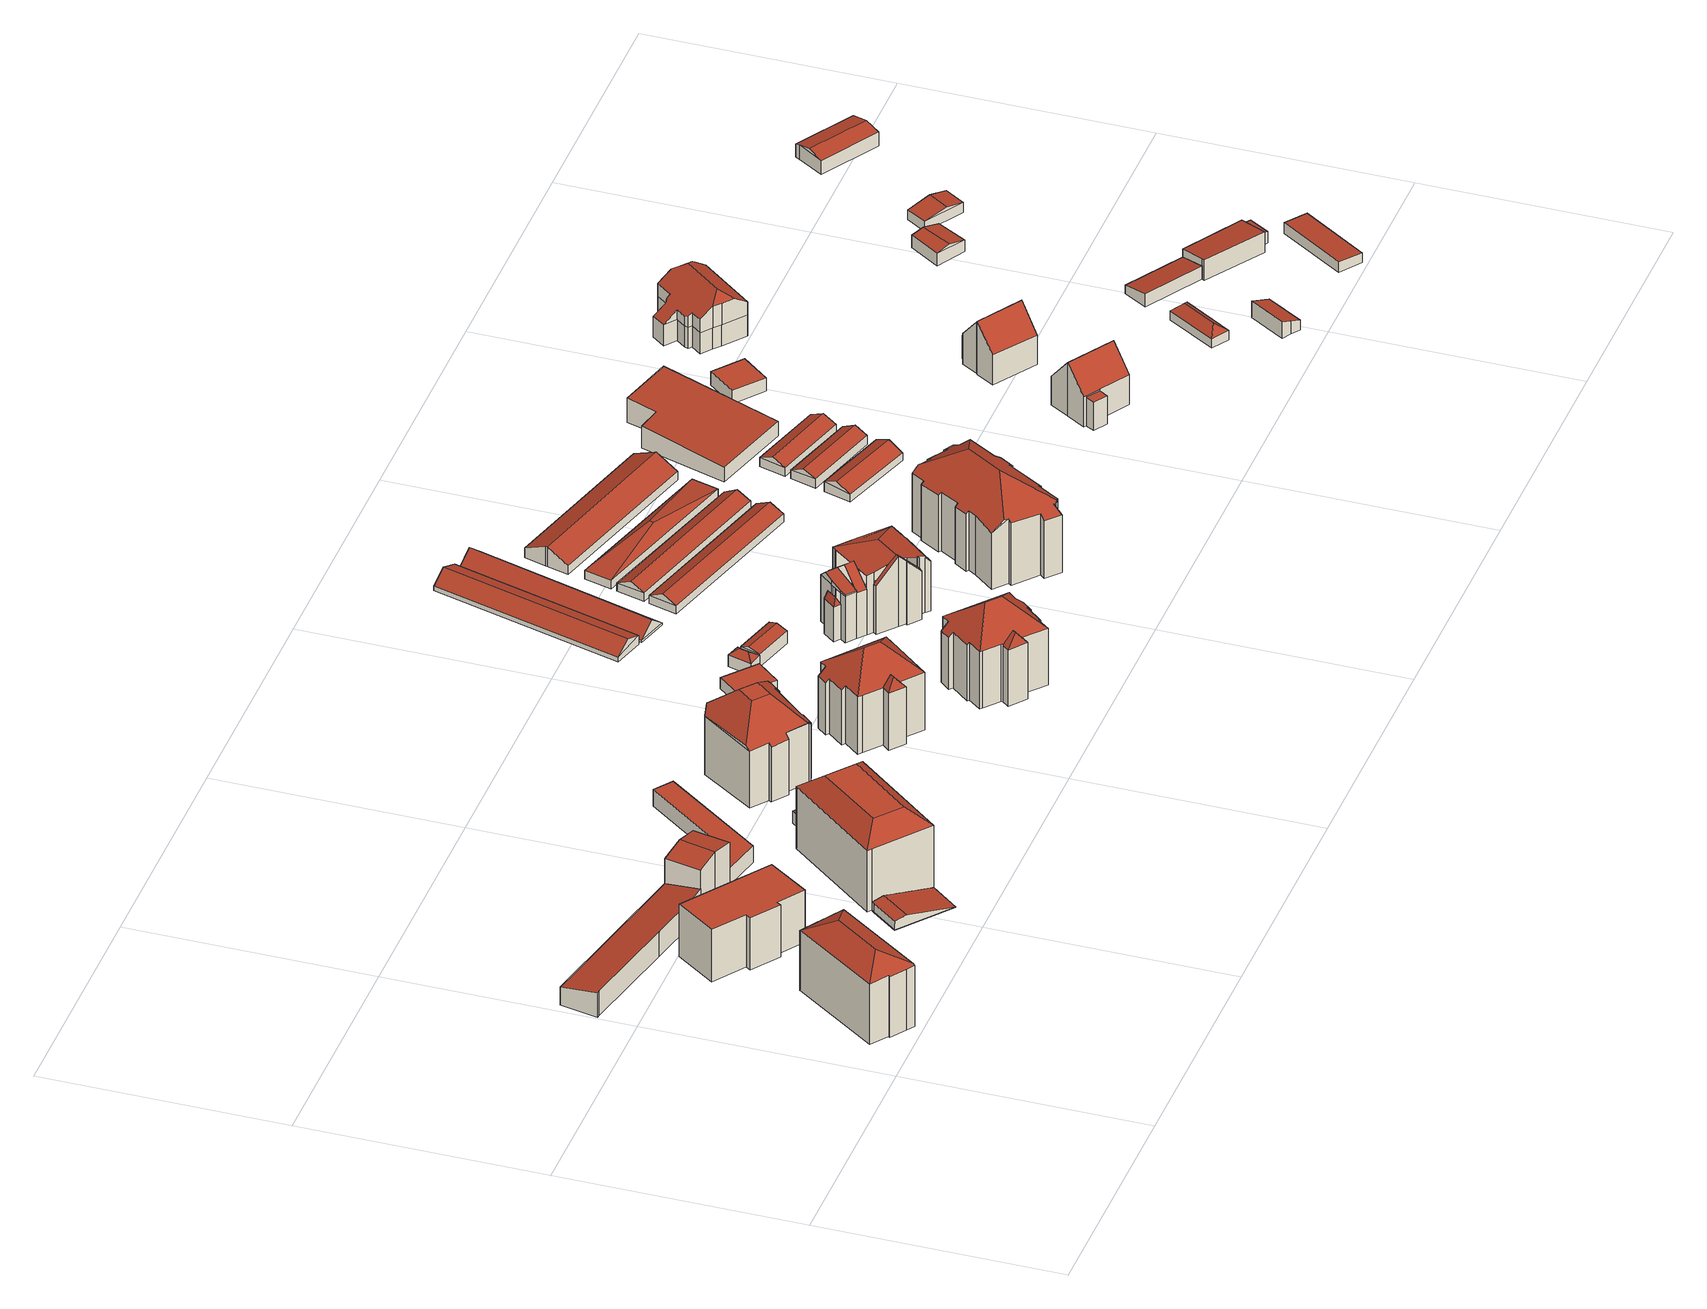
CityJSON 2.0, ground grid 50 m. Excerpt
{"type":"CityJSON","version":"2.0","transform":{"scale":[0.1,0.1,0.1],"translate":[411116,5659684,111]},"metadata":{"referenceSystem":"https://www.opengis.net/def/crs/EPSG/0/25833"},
"CityObjects":{
"building1":{"type":"Building","attributes":{"Dachtyp_tdc":"tdcHipRoof","Gemeindeschluessel":14612000,"Dachneigung":27.82,"QualitaetDacherkennung":46,"Geometrietyp2DReferenz":"3000","measuredHeight":16.56,"function":"31001_9998","roofType":"3200"},"geometry":[{"type":"Solid","lod":"2","boundaries":[[[[0,1,2,3]],[[1,4,5,2]],[[4,6,7,5]],[[6,8,9,7]],[[8,10,11,9]],[[10,12,13,11]],[[12,14,15,13]],[[14,16,17,15]],[[16,18,19,17]],[[18,20,21,19]],[[20,0,3,21]],[[6,4,1,0,20,22]],[[18,16,14,12,10,8,23]],[[20,18,23,22]],[[8,6,22,23]],[[3,2,5,7,9,11,13,15,17,19,21]]]],"semantics":{"surfaces":[{"type":"WallSurface"},{"type":"RoofSurface"},{"type":"GroundSurface"}],"values":[[0,0,0,0,0,0,0,0,0,0,0,1,1,1,1,2]]}}]},
"building2":{"type":"Building","attributes":{"Dachtyp_tdc":"tdcPolyFlatRoof","Gemeindeschluessel":14612000,"Dachneigung":10.56,"QualitaetDacherkennung":81,"Geometrietyp2DReferenz":"3000","measuredHeight":5.44,"function":"31001_9998","roofType":"2100"},"geometry":[{"type":"Solid","lod":"2","boundaries":[[[[24,25,26,27]],[[25,28,29,26]],[[28,30,31,29]],[[30,32,33,31]],[[32,34,35,33]],[[34,36,37,35]],[[36,24,27,37]],[[36,34,32,30,28,25,24]],[[27,26,29,31,33,35,37]]]],"semantics":{"surfaces":[{"type":"WallSurface"},{"type":"RoofSurface"},{"type":"GroundSurface"}],"values":[[0,0,0,0,0,0,0,1,2]]}}]},
"building3":{"type":"Building","attributes":{"Dachtyp_tdc":"tdcPolyFlatRoof","Gemeindeschluessel":14612000,"Dachneigung":0,"QualitaetDacherkennung":42,"Geometrietyp2DReferenz":"3000","measuredHeight":11.67,"function":"31001_9998","roofType":"1000"},"geometry":[{"type":"Solid","lod":"2","boundaries":[[[[38,39,40,41]],[[39,42,43,40]],[[42,44,45,43]],[[44,46,47,45]],[[46,48,49,47]],[[48,50,51,49]],[[50,52,53,51]],[[52,38,41,53]],[[52,50,48,46,44,42,39,38]],[[41,40,43,45,47,49,51,53]]]],"semantics":{"surfaces":[{"type":"WallSurface"},{"type":"RoofSurface"},{"type":"GroundSurface"}],"values":[[0,0,0,0,0,0,0,0,1,2]]}}]},
"building4":{"type":"Building","attributes":{"Dachtyp_tdc":"tdcGableRoof","Gemeindeschluessel":14612000,"Dachneigung":12.74,"QualitaetDacherkennung":42,"Geometrietyp2DReferenz":"3000","measuredHeight":2.46,"function":"31001_9998","roofType":"3100"},"geometry":[{"type":"Solid","lod":"2","boundaries":[[[[54,55,56,57]],[[55,58,59,56]],[[58,60,61,59]],[[60,62,63,61]],[[62,54,57,63]],[[64,65,66,67,68]],[[54,64,68,55]],[[58,67,66,60]],[[55,68,67,58]],[[60,66,65,62]],[[62,65,64,54]],[[57,56,59,61,63]]]],"semantics":{"surfaces":[{"type":"WallSurface"},{"type":"RoofSurface"},{"type":"GroundSurface"}],"values":[[0,0,0,0,0,1,1,0,0,0,0,2]]}}]},
"building5":{"type":"Building","attributes":{"Dachtyp_tdc":"tdcFreeFormRoof","Gemeindeschluessel":14612000,"Dachneigung":10.02,"QualitaetDacherkennung":74,"Geometrietyp2DReferenz":"3000","measuredHeight":10.49,"function":"31001_9998","roofType":"5000"},"geometry":[{"type":"Solid","lod":"2","boundaries":[[[[69,70,35,37]],[[70,71,72,35]],[[71,73,74,72]],[[73,75,76,74]],[[75,77,78,76]],[[77,79,80,78]],[[79,69,37,80]],[[73,71,81,82,77,75]],[[79,82,81,70,69]],[[79,77,82]],[[71,70,81]],[[37,35,72,74,76,78,80]]]],"semantics":{"surfaces":[{"type":"WallSurface"},{"type":"RoofSurface"},{"type":"GroundSurface"}],"values":[[0,0,0,0,0,0,0,1,1,0,0,2]]}}]},
"building6":{"type":"Building","attributes":{"Dachtyp_tdc":"tdcCutTentRoof","Gemeindeschluessel":14612000,"Dachneigung":0.028,"QualitaetDacherkennung":62,"Geometrietyp2DReferenz":"3000","measuredHeight":17.15,"function":"31001_9998","roofType":"9999"},"geometry":[{"type":"Solid","lod":"2","boundaries":[[[[83,84,85,86]],[[84,87,88,85]],[[87,89,90,88]],[[89,91,92,90]],[[91,83,86,92]],[[91,89,87,93,94]],[[83,91,94,95]],[[84,83,95,96]],[[87,84,96,93]],[[96,95,94,93]],[[86,85,88,90,92]]]],"semantics":{"surfaces":[{"type":"WallSurface"},{"type":"RoofSurface"},{"type":"GroundSurface"}],"values":[[0,0,0,0,0,1,1,1,1,1,2]]}}]},
"building7":{"type":"Building","attributes":{"Dachtyp_tdc":"tdcPolyFlatRoof","Gemeindeschluessel":14612000,"Dachneigung":0,"QualitaetDacherkennung":75,"Geometrietyp2DReferenz":"3000","measuredHeight":3.73,"function":"31001_9998","roofType":"1000"},"geometry":[{"type":"Solid","lod":"2","boundaries":[[[[97,98,99,100]],[[98,101,102,99]],[[101,103,104,102]],[[103,105,106,104]],[[105,107,108,106]],[[107,109,110,108]],[[109,111,112,110]],[[111,113,114,112]],[[113,97,100,114]],[[113,111,109,107,105,103,101,98,97]],[[100,99,102,104,106,108,110,112,114]]]],"semantics":{"surfaces":[{"type":"WallSurface"},{"type":"RoofSurface"},{"type":"GroundSurface"}],"values":[[0,0,0,0,0,0,0,0,0,1,2]]}}]},
"building8":{"type":"Building","attributes":{"Dachtyp_tdc":"tdcFreeFormRoof","Gemeindeschluessel":14612000,"Dachneigung":28.77,"QualitaetDacherkennung":17,"Geometrietyp2DReferenz":"3000","measuredHeight":3.51,"function":"31001_9998","roofType":"5000"},"geometry":[{"type":"Solid","lod":"2","boundaries":[[[[115,116,117,118]],[[116,119,120,117]],[[119,121,122,120]],[[121,115,118,122]],[[123,124,121,119]],[[123,119,116]],[[124,123,116,115]],[[124,115,121]],[[118,117,120,122]]]],"semantics":{"surfaces":[{"type":"WallSurface"},{"type":"RoofSurface"},{"type":"GroundSurface"}],"values":[[0,0,0,0,1,1,1,1,2]]}}]},
"building9":{"type":"Building","attributes":{"Dachtyp_tdc":"tdcFreeFormRoof","Gemeindeschluessel":14612000,"Dachneigung":42.19,"QualitaetDacherkennung":31,"Geometrietyp2DReferenz":"3000","measuredHeight":18.65,"function":"31001_9998","roofType":"5000"},"geometry":[{"type":"Solid","lod":"2","boundaries":[[[[125,126,127,128]],[[126,129,130,127]],[[131,132,133,134,135,136]],[[137,138,139,140,141,142,143,132,131,144,145,146,147,148]],[[149,150,145,144,151,152,129,126,125]],[[151,136,135,153,152]],[[144,131,136,151]],[[134,153,135]],[[150,146,145]],[[143,133,132]],[[153,129,152]],[[130,154,155,156,157,158,159,160,161,162,163,164,165,166,167,168,128,127]],[[129,153,154,130]],[[153,134,155,154]],[[134,133,156,155]],[[142,141,159,158]],[[133,143,157,156]],[[143,142,158,157]],[[141,140,160,159]],[[140,139,161,160]],[[139,138,162,161]],[[138,137,163,162]],[[137,148,164,163]],[[148,147,165,164]],[[147,146,166,165]],[[146,150,167,166]],[[150,149,168,167]],[[149,125,128,168]]]],"semantics":{"surfaces":[{"type":"WallSurface"},{"type":"RoofSurface"},{"type":"GroundSurface"}],"values":[[0,0,1,1,1,1,1,0,0,0,0,2,0,0,0,0,0,0,0,0,0,0,0,0,0,0,0,0]]}}]},
"building10":{"type":"Building","attributes":{"Gemeindeschluessel":14612000,"Geometrietyp2DReferenz":"3000","function":"31001_9998","roofType":"9999"},"children":["building10-1","building10-2","building10-3"]},
"building10-1":{"type":"BuildingPart","attributes":{"Dachtyp_tdc":"tdcHipAndGableRoof","Dachneigung":64.64,"QualitaetDacherkennung":41,"Geometrietyp2DReferenz":"3000","measuredHeight":15.13,"roofType":"5000"},"parents":["building10"],"geometry":[{"type":"MultiSurface","lod":"2","boundaries":[[[169,170,171,172]],[[170,173,174,171]],[[173,175,176,174]],[[177,170,178]],[[169,179,178,170]],[[177,178,179,180]],[[173,177,180,175]],[[175,180,179,169]],[[170,177,173]],[[171,174,176,172]]],"semantics":{"surfaces":[{"type":"WallSurface"},{"type":"RoofSurface"},{"type":"GroundSurface"}],"values":[0,0,0,1,1,1,0,0,0,2]}}]},
"building10-2":{"type":"BuildingPart","attributes":{"Dachtyp_tdc":"tdcHipRoof","Dachneigung":38.13,"QualitaetDacherkennung":52,"Geometrietyp2DReferenz":"3000","measuredHeight":17.85,"roofType":"3200"},"parents":["building10"],"geometry":[{"type":"MultiSurface","lod":"2","boundaries":[[[175,181,182,176]],[[181,183,184,182]],[[183,185,186,184]],[[185,187,188,186]],[[187,189,190,188]],[[189,191,192,190]],[[191,193,194,192]],[[193,195,196,194]],[[195,197,198,196]],[[197,199,200,198]],[[201,202,203]],[[204,205,206]],[[204,207,208,205]],[[207,169,172,208]],[[207,204,201,199,209]],[[197,195,193,191,189,187,185,183,210]],[[199,197,210,209]],[[183,181,175,169,207,209,210]],[[176,182,184,186,188,190,192,194,196,198,200,203,205,208,172]],[[199,201,203,200]]],"semantics":{"surfaces":[{"type":"WallSurface"},{"type":"RoofSurface"},{"type":"GroundSurface"}],"values":[0,0,0,0,0,0,0,0,0,0,0,0,0,0,1,1,1,1,2,0]}}]},
"building10-3":{"type":"BuildingPart","attributes":{"Dachtyp_tdc":"tdcPolyFlatRoof","Dachneigung":3.44,"QualitaetDacherkennung":10,"Geometrietyp2DReferenz":"3000","measuredHeight":8.28,"roofType":"2100"},"parents":["building10"],"geometry":[{"type":"MultiSurface","lod":"2","boundaries":[[[202,211,212,203]],[[211,213,214,212]],[[213,215,216,214]],[[215,217,218,216]],[[217,206,205,218]],[[217,215,213,211,202,206]],[[203,212,214,216,218,205]]],"semantics":{"surfaces":[{"type":"WallSurface"},{"type":"RoofSurface"},{"type":"GroundSurface"}],"values":[0,0,0,0,0,1,2]}}]},
"building11":{"type":"Building","attributes":{"Dachtyp_tdc":"tdcPolyFlatRoof","Gemeindeschluessel":14612000,"Dachneigung":0,"QualitaetDacherkennung":75,"Geometrietyp2DReferenz":"3000","measuredHeight":2.41,"function":"31001_9998","roofType":"1000"},"geometry":[{"type":"Solid","lod":"2","boundaries":[[[[219,220,221,222]],[[220,223,224,221]],[[223,225,226,224]],[[225,219,222,226]],[[225,223,220,219]],[[222,221,224,226]]]],"semantics":{"surfaces":[{"type":"WallSurface"},{"type":"RoofSurface"},{"type":"GroundSurface"}],"values":[[0,0,0,0,1,2]]}}]},
"building12":{"type":"Building","attributes":{"Gemeindeschluessel":14612000,"Geometrietyp2DReferenz":"3000","function":"31001_9998","roofType":"9999"},"children":["building12-1","building12-2"]},
"building12-1":{"type":"BuildingPart","attributes":{"Dachtyp_tdc":"tdcHipRoof","Dachneigung":37.39,"QualitaetDacherkennung":54,"Geometrietyp2DReferenz":"3000","measuredHeight":17.89,"roofType":"3200"},"parents":["building12"],"geometry":[{"type":"MultiSurface","lod":"2","boundaries":[[[227,228,229,230,231]],[[228,232,233,229]],[[232,234,235,233]],[[234,236,237,235]],[[236,238,239,237]],[[238,240,241,239]],[[240,242,243,241]],[[242,244,245,243]],[[244,246,247,245]],[[246,248,249,247]],[[248,250,251,249]],[[250,252,253,251]],[[252,254,255,253]],[[254,256,257,255]],[[256,258,259,257]],[[258,260,261,259]],[[260,262,263,261]],[[262,264,265,263]],[[264,266,267,265]],[[264,262,260,258,256,254,252,250,268]],[[248,246,244,242,240,238,236,234,269]],[[250,248,269,268]],[[234,232,228,227,270,271,266,264,268,269]],[[230,229,233,235,237,239,241,243,245,247,249,251,253,255,257,259,261,263,265,267]]],"semantics":{"surfaces":[{"type":"WallSurface"},{"type":"RoofSurface"},{"type":"GroundSurface"}],"values":[0,0,0,0,0,0,0,0,0,0,0,0,0,0,0,0,0,0,0,1,1,1,1,2]}}]},
"building12-2":{"type":"BuildingPart","attributes":{"Dachtyp_tdc":"tdcHipAndGableRoof","Dachneigung":62.94,"QualitaetDacherkennung":40,"Geometrietyp2DReferenz":"3000","measuredHeight":14.96,"roofType":"5000"},"parents":["building12"],"geometry":[{"type":"MultiSurface","lod":"2","boundaries":[[[272,273,267,266]],[[272,274,275,273]],[[274,231,230,275]],[[274,272,276]],[[272,266,277,276]],[[231,274,276,277,270]],[[267,273,275,230]]],"semantics":{"surfaces":[{"type":"WallSurface"},{"type":"RoofSurface"},{"type":"GroundSurface"}],"values":[0,0,0,1,1,1,2]}}]},
"building13":{"type":"Building","attributes":{"Dachtyp_tdc":"tdcFreeFormRoof","Gemeindeschluessel":14612000,"Dachneigung":36.49,"QualitaetDacherkennung":39,"Geometrietyp2DReferenz":"3000","measuredHeight":3.77,"function":"31001_9998","roofType":"5000"},"geometry":[{"type":"Solid","lod":"2","boundaries":[[[[278,279,280,281]],[[279,282,283,280]],[[282,284,285,283]],[[284,286,287,285]],[[286,278,281,287]],[[288,286,284,282]],[[286,288,289]],[[288,282,279]],[[289,288,279,278]],[[289,278,286]],[[281,280,283,285,287]]]],"semantics":{"surfaces":[{"type":"WallSurface"},{"type":"RoofSurface"},{"type":"GroundSurface"}],"values":[[0,0,0,0,0,1,1,1,1,1,2]]}}]},
"building14":{"type":"Building","attributes":{"Dachtyp_tdc":"tdcGableRoof","Gemeindeschluessel":14612000,"Dachneigung":18.29,"QualitaetDacherkennung":63,"Geometrietyp2DReferenz":"3000","measuredHeight":3.59,"function":"31001_9998","roofType":"3100"},"geometry":[{"type":"Solid","lod":"2","boundaries":[[[[290,291,292,285]],[[291,293,294,292]],[[293,295,287,294]],[[295,290,285,287]],[[293,291,296]],[[290,295,297]],[[291,290,297,296]],[[295,293,296,297]],[[285,292,294,287]]]],"semantics":{"surfaces":[{"type":"WallSurface"},{"type":"RoofSurface"},{"type":"GroundSurface"}],"values":[[0,0,0,0,0,0,1,1,2]]}}]},
"building15":{"type":"Building","attributes":{"Dachtyp_tdc":"tdcGableRoof","Gemeindeschluessel":14612000,"Dachneigung":37.27,"QualitaetDacherkennung":67,"Geometrietyp2DReferenz":"3000","measuredHeight":3.42,"function":"31001_2740","roofType":"3100"},"geometry":[{"type":"Solid","lod":"2","boundaries":[[[[298,299,300,301]],[[299,302,303,300]],[[302,304,305,303]],[[304,298,301,305]],[[302,299,306]],[[298,304,307]],[[299,298,307,306]],[[304,302,306,307]],[[301,300,303,305]]]],"semantics":{"surfaces":[{"type":"WallSurface"},{"type":"RoofSurface"},{"type":"GroundSurface"}],"values":[[0,0,0,0,0,0,1,1,2]]}}]},
"building16":{"type":"Building","attributes":{"Gemeindeschluessel":14612000,"Geometrietyp2DReferenz":"3000","function":"31001_9998","roofType":"9999"},"children":["building16-1","building16-2","building16-3","building16-4","building16-5","building16-6","building16-7"]},
"building16-1":{"type":"BuildingPart","attributes":{"Dachtyp_tdc":"tdcPolyFlatRoof","Dachneigung":44.1,"QualitaetDacherkennung":36,"Geometrietyp2DReferenz":"3000","measuredHeight":12.37,"roofType":"2100"},"parents":["building16"],"geometry":[{"type":"MultiSurface","lod":"2","boundaries":[[[308,309,310,311]],[[309,312,313,310]],[[312,314,315,313]],[[314,312,309,308]],[[311,310,313,315]]],"semantics":{"surfaces":[{"type":"WallSurface"},{"type":"RoofSurface"},{"type":"GroundSurface"}],"values":[0,0,0,1,2]}}]},
"building16-2":{"type":"BuildingPart","attributes":{"Dachtyp_tdc":"tdcFreeFormRoof","Dachneigung":39.93,"QualitaetDacherkennung":42,"Geometrietyp2DReferenz":"3000","measuredHeight":14.09,"roofType":"5000"},"parents":["building16"],"geometry":[{"type":"MultiSurface","lod":"2","boundaries":[[[316,317,318,319]],[[317,320,321,318]],[[322,323,324,325]],[[322,326,327,328,329,330,323]],[[320,317,316,328,327,331]],[[324,332,319,318,321,325]]],"semantics":{"surfaces":[{"type":"WallSurface"},{"type":"RoofSurface"},{"type":"GroundSurface"}],"values":[0,0,0,1,1,2]}}]},
"building16-3":{"type":"BuildingPart","attributes":{"Dachtyp_tdc":"tdcPolyFlatRoof","Dachneigung":42.35,"QualitaetDacherkennung":37,"Geometrietyp2DReferenz":"3000","measuredHeight":12.37,"roofType":"2100"},"parents":["building16"],"geometry":[{"type":"MultiSurface","lod":"2","boundaries":[[[333,334,335,336]],[[334,337,338,335]],[[337,339,340,338]],[[339,341,342,340]],[[341,343,344,342]],[[343,341,339,337,334,333]],[[336,335,338,340,342,344]]],"semantics":{"surfaces":[{"type":"WallSurface"},{"type":"RoofSurface"},{"type":"GroundSurface"}],"values":[0,0,0,0,0,1,2]}}]},
"building16-4":{"type":"BuildingPart","attributes":{"Dachtyp_tdc":"tdcGableRoof","Dachneigung":44.86,"QualitaetDacherkennung":31,"Geometrietyp2DReferenz":"3000","measuredHeight":15.68,"roofType":"3100"},"parents":["building16"],"geometry":[{"type":"MultiSurface","lod":"2","boundaries":[[[345,346,347,348]],[[346,349,350,347]],[[349,351,352,350]],[[351,353,354,352]],[[355,356,357,358]],[[356,345,348,357]],[[359,360,353,351,349]],[[349,346,345,356,355,361,359]],[[348,347,350,352,354,362,363,358,357]]],"semantics":{"surfaces":[{"type":"WallSurface"},{"type":"RoofSurface"},{"type":"GroundSurface"}],"values":[0,0,0,0,0,0,1,1,2]}}]},
"building16-5":{"type":"BuildingPart","attributes":{"Dachtyp_tdc":"tdcHipAndGableRoof","Dachneigung":10.96,"QualitaetDacherkennung":20,"Geometrietyp2DReferenz":"3000","measuredHeight":14.6,"roofType":"5000"},"parents":["building16"],"geometry":[{"type":"MultiSurface","lod":"2","boundaries":[[[364,365,355,358,366]],[[367,368,322,325,354,353]],[[369,370,371,321,320]],[[370,372,373,371]],[[372,374,333,336,373]],[[375,376,308,311,344,343]],[[377,364,366,315,314]],[[375,374,372,370,378]],[[370,369,331,326,368,367,360,379,380,378]],[[380,361,365,364,377,376,375,378]],[[366,358,363,362,354,325,321,371,373,336,344,311,315]]],"semantics":{"surfaces":[{"type":"WallSurface"},{"type":"RoofSurface"},{"type":"GroundSurface"}],"values":[0,0,0,0,0,0,0,1,1,1,2]}}]},
"building16-6":{"type":"BuildingPart","attributes":{"Dachtyp_tdc":"tdcGableRoof","Dachneigung":10.07,"QualitaetDacherkennung":23,"Geometrietyp2DReferenz":"3000","measuredHeight":11.85,"roofType":"3100"},"parents":["building16"],"geometry":[{"type":"MultiSurface","lod":"2","boundaries":[[[381,382,383,384]],[[382,385,383]],[[386,387,388]],[[386,389,390,387]],[[389,391,392,332,390]],[[393,381,384,324,323]],[[394,329,395,396,397,398,399]],[[389,396,395,391]],[[386,397,396,389]],[[381,399,398,382]],[[393,394,399,381]],[[382,398,397,386]],[[384,383,387,390,332,324]]],"semantics":{"surfaces":[{"type":"WallSurface"},{"type":"RoofSurface"},{"type":"GroundSurface"}],"values":[0,0,0,0,0,0,1,1,0,0,0,0,2]}}]},
"building16-7":{"type":"BuildingPart","attributes":{"Dachtyp_tdc":"tdcFreeFormRoof","Dachneigung":61.74,"QualitaetDacherkennung":19,"Geometrietyp2DReferenz":"3000","measuredHeight":9.26,"roofType":"5000"},"parents":["building16"],"geometry":[{"type":"MultiSurface","lod":"2","boundaries":[[[385,400,401,383]],[[400,402,403,401]],[[402,388,387,403]],[[404,388,402]],[[405,404,402,400]],[[405,400,385]],[[404,405,385,388]],[[383,401,403,387]]],"semantics":{"surfaces":[{"type":"WallSurface"},{"type":"RoofSurface"},{"type":"GroundSurface"}],"values":[0,0,0,0,1,1,1,2]}}]},
"building17":{"type":"Building","attributes":{"Gemeindeschluessel":14612000,"Dachneigung":51.41,"Dachorientierung":15.89,"MittlereTraufHoehe":111.93,"QualitaetDacherkennung":37,"ObjektHoehe":3.11,"BodenHoehe":111.5,"Geometrietyp2DReferenz":"3000","AbsoluteHoehe":114.61,"Dachflaeche":349.12,"measuredHeight":3.11,"function":"31001_2740","roofType":"3100","storeysAboveGround":1},"geometry":[{"type":"MultiSurface","lod":"2","boundaries":[[[406,407,408,409]],[[407,410,411,408]],[[410,412,413,411]],[[412,406,409,413]],[[410,407,414]],[[406,412,415]],[[407,406,415,414]],[[412,410,414,415]],[[409,408,411,413]]],"semantics":{"surfaces":[{"type":"WallSurface"},{"type":"RoofSurface"},{"type":"GroundSurface"}],"values":[0,0,0,0,0,0,1,1,2]}}]},
"building18":{"type":"Building","attributes":{"Dachtyp_tdc":"tdcGableRoof","Gemeindeschluessel":14612000,"Dachneigung":26.61,"QualitaetDacherkennung":76,"Geometrietyp2DReferenz":"3000","measuredHeight":3.31,"function":"31001_2740","roofType":"3100"},"geometry":[{"type":"Solid","lod":"2","boundaries":[[[[416,417,418,419]],[[417,420,421,418]],[[420,422,423,421]],[[422,416,419,423]],[[420,417,424]],[[416,422,425]],[[417,416,425,424]],[[422,420,424,425]],[[419,418,421,423]]]],"semantics":{"surfaces":[{"type":"WallSurface"},{"type":"RoofSurface"},{"type":"GroundSurface"}],"values":[[0,0,0,0,0,0,1,1,2]]}}]},
"building19":{"type":"Building","attributes":{"Dachtyp_tdc":"tdcGableRoof","Gemeindeschluessel":14612000,"Dachneigung":28.82,"QualitaetDacherkennung":71,"Geometrietyp2DReferenz":"3000","measuredHeight":3.29,"function":"31001_2740","roofType":"3100"},"geometry":[{"type":"Solid","lod":"2","boundaries":[[[[426,427,428,429]],[[427,430,431,428]],[[430,432,433,431]],[[432,426,429,433]],[[430,427,434]],[[426,432,435]],[[427,426,435,434]],[[432,430,434,435]],[[429,428,431,433]]]],"semantics":{"surfaces":[{"type":"WallSurface"},{"type":"RoofSurface"},{"type":"GroundSurface"}],"values":[[0,0,0,0,0,0,1,1,2]]}}]},
"building20":{"type":"Building","attributes":{"Dachtyp_tdc":"tdcFreeFormRoof","Gemeindeschluessel":14612000,"Dachneigung":37.48,"QualitaetDacherkennung":36,"Geometrietyp2DReferenz":"3000","measuredHeight":18.85,"function":"31001_9998","roofType":"5000"},"geometry":[{"type":"Solid","lod":"2","boundaries":[[[[436,437,438,439]],[[437,440,441,438]],[[440,442,443,441]],[[442,444,445,443]],[[444,446,447,445]],[[446,448,449,447]],[[448,450,451,449]],[[450,452,453,451]],[[452,454,455,453]],[[454,456,457,455]],[[456,458,459,457]],[[458,460,461,459]],[[460,462,463,461]],[[462,464,465,463]],[[464,466,467,465]],[[466,468,469,467]],[[468,470,471,469]],[[470,472,473,471]],[[472,474,475,473]],[[474,476,477,475]],[[476,478,479,477]],[[478,480,481,479]],[[480,482,483,481]],[[482,484,485,483]],[[484,486,487,485]],[[486,488,489,487]],[[488,490,491,489]],[[490,492,493,491]],[[492,494,495,493]],[[494,496,497,495]],[[496,498,499,497]],[[500,472,470,468,466,464,462,460,501,502]],[[496,494,492,490,488,503,504,505,436,498]],[[502,501,458,456,454,452,450,448,446,444,442,440,437,505,504]],[[474,500,502,504,503,486,484,482,480,478,476]],[[460,458,501]],[[488,486,503]],[[437,436,505]],[[474,472,500]],[[499,439,438,441,443,445,447,449,451,453,455,457,459,461,463,465,467,469,471,473,475,477,479,481,483,485,487,489,491,493,495,497]],[[498,436,439,499]]]],"semantics":{"surfaces":[{"type":"WallSurface"},{"type":"RoofSurface"},{"type":"GroundSurface"}],"values":[[0,0,0,0,0,0,0,0,0,0,0,0,0,0,0,0,0,0,0,0,0,0,0,0,0,0,0,0,0,0,0,1,1,1,1,0,0,0,0,2,0]]}}]},
"building21":{"type":"Building","attributes":{"Gemeindeschluessel":14612000,"Dachneigung":84.34,"Dachorientierung":-164.61,"MittlereTraufHoehe":113.43,"QualitaetDacherkennung":34,"ObjektHoehe":3.64,"BodenHoehe":111.53,"Geometrietyp2DReferenz":"3000","AbsoluteHoehe":115.17,"Dachflaeche":221.91,"measuredHeight":3.64,"function":"31001_2740","roofType":"3200","storeysAboveGround":1},"geometry":[{"type":"MultiSurface","lod":"2","boundaries":[[[506,507,508,509]],[[507,510,511,508]],[[510,512,513,511]],[[512,506,509,513]],[[510,507,514]],[[506,512,515]],[[507,506,515,514]],[[512,510,514,515]],[[509,508,511,513]]],"semantics":{"surfaces":[{"type":"WallSurface"},{"type":"RoofSurface"},{"type":"GroundSurface"}],"values":[0,0,0,0,1,1,1,1,2]}}]},
"building22":{"type":"Building","attributes":{"Dachtyp_tdc":"tdcGableRoof","Gemeindeschluessel":14612000,"Dachneigung":25.2,"QualitaetDacherkennung":60,"Geometrietyp2DReferenz":"3000","measuredHeight":4.43,"function":"31001_2740","roofType":"3100"},"geometry":[{"type":"Solid","lod":"2","boundaries":[[[[516,517,518,519]],[[517,520,521,518]],[[520,522,523,521]],[[522,524,525,523]],[[524,526,527,525]],[[526,528,529,527]],[[528,530,531,529]],[[530,516,519,531]],[[526,524,522,520,517,516]],[[516,530,528,526]],[[519,518,521,523,525,527,529,531]]]],"semantics":{"surfaces":[{"type":"WallSurface"},{"type":"RoofSurface"},{"type":"GroundSurface"}],"values":[[0,0,0,0,0,0,0,0,1,1,2]]}}]},
"building23":{"type":"Building","attributes":{"Dachtyp_tdc":"tdcGableRoof","Gemeindeschluessel":14612000,"Dachneigung":28.97,"QualitaetDacherkennung":74,"Geometrietyp2DReferenz":"3000","measuredHeight":3.31,"function":"31001_2740","roofType":"3100"},"geometry":[{"type":"Solid","lod":"2","boundaries":[[[[532,533,534,535]],[[533,536,537,534]],[[536,538,539,537]],[[538,532,535,539]],[[536,533,540]],[[532,538,541]],[[533,532,541,540]],[[538,536,540,541]],[[535,534,537,539]]]],"semantics":{"surfaces":[{"type":"WallSurface"},{"type":"RoofSurface"},{"type":"GroundSurface"}],"values":[[0,0,0,0,0,0,1,1,2]]}}]},
"building24":{"type":"Building","attributes":{"Dachtyp_tdc":"tdcGableRoof","Gemeindeschluessel":14612000,"Dachneigung":27.1,"QualitaetDacherkennung":66,"Geometrietyp2DReferenz":"3000","measuredHeight":3.33,"function":"31001_2740","roofType":"3100"},"geometry":[{"type":"Solid","lod":"2","boundaries":[[[[542,543,544,545]],[[543,546,547,544]],[[546,548,549,547]],[[548,542,545,549]],[[546,543,550]],[[542,548,551]],[[543,542,551,550]],[[548,546,550,551]],[[545,544,547,549]]]],"semantics":{"surfaces":[{"type":"WallSurface"},{"type":"RoofSurface"},{"type":"GroundSurface"}],"values":[[0,0,0,0,0,0,1,1,2]]}}]},
"building25":{"type":"Building","attributes":{"Gemeindeschluessel":14612000,"Dachneigung":65.56,"Dachorientierung":-74.42,"MittlereTraufHoehe":113.7,"QualitaetDacherkennung":77,"ObjektHoehe":3.29,"BodenHoehe":111.7,"Geometrietyp2DReferenz":"3000","AbsoluteHoehe":114.99,"Dachflaeche":103.84,"measuredHeight":3.29,"function":"31001_2740","roofType":"3100","storeysAboveGround":1},"geometry":[{"type":"MultiSurface","lod":"2","boundaries":[[[552,553,554,555]],[[553,556,557,554]],[[556,558,559,557]],[[558,552,555,559]],[[556,553,560]],[[552,558,561]],[[553,552,561,560]],[[558,556,560,561]],[[555,554,557,559]]],"semantics":{"surfaces":[{"type":"WallSurface"},{"type":"RoofSurface"},{"type":"GroundSurface"}],"values":[0,0,0,0,0,0,1,1,2]}}]},
"building26":{"type":"Building","attributes":{"Dachtyp_tdc":"tdcPolyFlatRoof","Gemeindeschluessel":14612000,"Dachneigung":5.02,"QualitaetDacherkennung":77,"Geometrietyp2DReferenz":"3000","measuredHeight":5.53,"function":"31001_2000","roofType":"2100"},"geometry":[{"type":"Solid","lod":"2","boundaries":[[[[562,563,564,565]],[[563,566,567,564]],[[566,568,569,567]],[[568,570,571,569]],[[570,572,573,571]],[[572,562,565,573]],[[572,570,568,566,563,562]],[[565,564,567,569,571,573]]]],"semantics":{"surfaces":[{"type":"WallSurface"},{"type":"RoofSurface"},{"type":"GroundSurface"}],"values":[[0,0,0,0,0,0,1,2]]}}]},
"building27":{"type":"Building","attributes":{"Gemeindeschluessel":14612000,"Geometrietyp2DReferenz":"3000","function":"31001_9998","roofType":"9999"},"children":["building27-1","building27-2"]},
"building27-1":{"type":"BuildingPart","attributes":{"Dachtyp_tdc":"tdcGableRoof","Dachneigung":50.09,"QualitaetDacherkennung":70,"Geometrietyp2DReferenz":"3000","measuredHeight":12.01,"roofType":"3100"},"parents":["building27"],"geometry":[{"type":"MultiSurface","lod":"2","boundaries":[[[574,575,576]],[[574,577,578,575]],[[577,579,580,578]],[[579,581,582,580]],[[581,583,584,582]],[[583,585,586,584]],[[585,587,588,586]],[[587,589,590,588]],[[589,591,592,590]],[[591,593,594,592]],[[593,595,596,594]],[[595,597,598,596]],[[597,599,598]],[[593,591,589,587,585,583,581,579]],[[579,577,574,597,595,593]],[[575,578,580,582,584,586,588,590,592,594,596,598]]],"semantics":{"surfaces":[{"type":"WallSurface"},{"type":"RoofSurface"},{"type":"GroundSurface"}],"values":[0,0,0,0,0,0,0,0,0,0,0,0,0,1,1,2]}}]},
"building27-2":{"type":"BuildingPart","attributes":{"Dachtyp_tdc":"tdcPolyFlatRoof","Dachneigung":0,"QualitaetDacherkennung":43,"Geometrietyp2DReferenz":"3000","measuredHeight":6.34,"roofType":"1000"},"parents":["building27"],"geometry":[{"type":"MultiSurface","lod":"2","boundaries":[[[600,601,602,603]],[[601,576,575,602]],[[599,600,603,598]],[[599,576,601,600]],[[603,602,575,598]]],"semantics":{"surfaces":[{"type":"WallSurface"},{"type":"RoofSurface"},{"type":"GroundSurface"}],"values":[0,0,0,1,2]}}]},
"building28":{"type":"Building","attributes":{"Dachtyp_tdc":"tdcPolyFlatRoof","Gemeindeschluessel":14612000,"Dachneigung":0,"QualitaetDacherkennung":69,"Geometrietyp2DReferenz":"3000","measuredHeight":3.05,"function":"31001_2000","roofType":"1000"},"geometry":[{"type":"Solid","lod":"2","boundaries":[[[[604,605,606,607]],[[605,608,609,606]],[[608,610,611,609]],[[610,604,607,611]],[[610,608,605,604]],[[607,606,609,611]]]],"semantics":{"surfaces":[{"type":"WallSurface"},{"type":"RoofSurface"},{"type":"GroundSurface"}],"values":[[0,0,0,0,1,2]]}}]},
"building29":{"type":"Building","attributes":{"Dachtyp_tdc":"tdcGableRoof","Gemeindeschluessel":14612000,"Dachneigung":50.2,"QualitaetDacherkennung":68,"Geometrietyp2DReferenz":"3000","measuredHeight":11.86,"function":"31001_9998","roofType":"3100"},"geometry":[{"type":"Solid","lod":"2","boundaries":[[[[612,613,614,615]],[[613,616,617,614]],[[616,618,619,617]],[[618,620,621,619]],[[620,622,623,621]],[[622,624,625,623]],[[624,626,627,625]],[[626,628,629,627]],[[628,630,631,629]],[[630,632,633,631]],[[632,612,615,633]],[[628,626,624,622,620,618,616,613,612]],[[612,632,630,628]],[[615,614,617,619,621,623,625,627,629,631,633]]]],"semantics":{"surfaces":[{"type":"WallSurface"},{"type":"RoofSurface"},{"type":"GroundSurface"}],"values":[[0,0,0,0,0,0,0,0,0,0,0,1,1,2]]}}]},
"building30":{"type":"Building","attributes":{"Dachtyp_tdc":"tdcFreeFormRoof","Gemeindeschluessel":14612000,"Dachneigung":34.66,"QualitaetDacherkennung":63,"Geometrietyp2DReferenz":"3000","measuredHeight":11.21,"function":"31001_9998","roofType":"5000"},"geometry":[{"type":"Solid","lod":"2","boundaries":[[[[634,635,636,637]],[[635,638,639,636]],[[638,640,641,639]],[[640,642,643,641]],[[642,644,645,643]],[[644,646,647,645]],[[646,648,649,647]],[[648,650,651,649]],[[650,652,653,651]],[[654,655,656,657]],[[655,658,659,656]],[[658,660,661,659]],[[660,662,663,661]],[[662,664,665,663]],[[664,666,667,665]],[[666,668,669,667]],[[668,634,637,669]],[[670,671,672,673]],[[674,675,676,677]],[[678,674,677,672,671,679,680]],[[676,681,682,683,684,658,655,685,686,687,688,689,673,672,677]],[[644,673,689,646]],[[646,689,688,648]],[[648,688,687,650]],[[650,687,686,652]],[[652,686,685,654]],[[654,685,655]],[[658,684,660]],[[660,684,683,662]],[[662,683,682,664]],[[664,682,681,666]],[[666,681,676,675,668]],[[635,678,680,638]],[[638,680,679,640]],[[668,675,674,634]],[[634,674,678,635]],[[642,670,673,644]],[[640,679,671,670,642]],[[637,636,639,641,643,645,647,649,651,653,657,656,659,661,663,665,667,669]],[[652,654,657,653]]]],"semantics":{"surfaces":[{"type":"WallSurface"},{"type":"RoofSurface"},{"type":"GroundSurface"}],"values":[[0,0,0,0,0,0,0,0,0,0,0,0,0,0,0,0,0,1,1,1,1,0,0,0,0,0,0,0,0,0,0,0,0,0,0,0,0,0,2,0]]}}]},
"building31":{"type":"Building","attributes":{"Dachtyp_tdc":"tdcFreeFormRoof","Gemeindeschluessel":14612000,"Dachneigung":35.92,"QualitaetDacherkennung":16,"Geometrietyp2DReferenz":"3000","measuredHeight":3.61,"function":"31001_9998","roofType":"5000"},"geometry":[{"type":"Solid","lod":"2","boundaries":[[[[690,691,692]],[[693,690,692,694]],[[693,694,695]],[[696,697,698,699]],[[694,692,697,696]],[[692,691,698,697]],[[691,695,699,698]],[[695,694,696,699]],[[690,693,695,691]]]],"semantics":{"surfaces":[{"type":"RoofSurface"},{"type":"GroundSurface"},{"type":"WallSurface"}],"values":[[0,0,0,1,2,2,2,2,0]]}}]},
"building32":{"type":"Building","attributes":{"Dachtyp_tdc":"tdcPolyFlatRoof","Gemeindeschluessel":14612000,"Dachneigung":18.79,"QualitaetDacherkennung":43,"Geometrietyp2DReferenz":"3000","measuredHeight":3.66,"function":"31001_9998","roofType":"2100"},"geometry":[{"type":"Solid","lod":"2","boundaries":[[[[700,701,702,703]],[[701,704,705,702]],[[704,706,707,705]],[[706,708,709,707]],[[708,700,703,709]],[[708,706,704,701,700]],[[703,702,705,707,709]]]],"semantics":{"surfaces":[{"type":"WallSurface"},{"type":"RoofSurface"},{"type":"GroundSurface"}],"values":[[0,0,0,0,0,1,2]]}}]},
"building33":{"type":"Building","attributes":{"Dachtyp_tdc":"tdcPolyFlatRoof","Gemeindeschluessel":14612000,"Dachneigung":10.01,"QualitaetDacherkennung":61,"Geometrietyp2DReferenz":"3000","measuredHeight":2.89,"function":"31001_9998","roofType":"2100"},"geometry":[{"type":"Solid","lod":"2","boundaries":[[[[710,711,712,713]],[[711,714,715,712]],[[714,716,717,715]],[[716,710,713,717]],[[716,714,711,710]],[[713,712,715,717]]]],"semantics":{"surfaces":[{"type":"WallSurface"},{"type":"RoofSurface"},{"type":"GroundSurface"}],"values":[[0,0,0,0,1,2]]}}]},
"building34":{"type":"Building","attributes":{"Dachtyp_tdc":"tdcPolyFlatRoof","Gemeindeschluessel":14612000,"Dachneigung":8.25,"QualitaetDacherkennung":82,"Geometrietyp2DReferenz":"3000","measuredHeight":4.63,"function":"31001_9998","roofType":"2100"},"geometry":[{"type":"Solid","lod":"2","boundaries":[[[[718,719,720,721]],[[719,722,717,720]],[[722,723,715,717]],[[723,724,725,715]],[[724,726,727,725]],[[726,718,721,727]],[[726,724,723,722,719,718]],[[721,720,717,715,725,727]]]],"semantics":{"surfaces":[{"type":"WallSurface"},{"type":"RoofSurface"},{"type":"GroundSurface"}],"values":[[0,0,0,0,0,0,1,2]]}}]},
"building35":{"type":"Building","attributes":{"Dachtyp_tdc":"tdcGableRoof","Gemeindeschluessel":14612000,"Dachneigung":13.14,"QualitaetDacherkennung":87,"Geometrietyp2DReferenz":"3000","measuredHeight":3.49,"function":"31001_9998","roofType":"3100"},"geometry":[{"type":"Solid","lod":"2","boundaries":[[[[728,729,730,731]],[[729,732,733,730]],[[732,734,735,733]],[[734,728,731,735]],[[732,729,736]],[[728,734,737]],[[729,728,737,736]],[[734,732,736,737]],[[731,730,733,735]]]],"semantics":{"surfaces":[{"type":"WallSurface"},{"type":"RoofSurface"},{"type":"GroundSurface"}],"values":[[0,0,0,0,0,0,1,1,2]]}}]},
"building36":{"type":"Building","attributes":{"Dachtyp_tdc":"tdcPolyFlatRoof","Gemeindeschluessel":14612000,"Dachneigung":2.99,"QualitaetDacherkennung":65,"Geometrietyp2DReferenz":"3000","measuredHeight":2.38,"function":"31001_9998","roofType":"2100"},"geometry":[{"type":"Solid","lod":"2","boundaries":[[[[738,739,740,741]],[[739,742,743,740]],[[742,744,745,743]],[[744,738,741,745]],[[744,742,739,738]],[[741,740,743,745]]]],"semantics":{"surfaces":[{"type":"WallSurface"},{"type":"RoofSurface"},{"type":"GroundSurface"}],"values":[[0,0,0,0,1,2]]}}]},
"building37":{"type":"Building","attributes":{"Dachtyp_tdc":"tdcPolyFlatRoof","Gemeindeschluessel":14612000,"Dachneigung":6.29,"QualitaetDacherkennung":55,"Geometrietyp2DReferenz":"3000","measuredHeight":2.85,"function":"31001_9998","roofType":"2100"},"geometry":[{"type":"Solid","lod":"2","boundaries":[[[[746,747,748,749]],[[747,750,751,748]],[[750,752,753,751]],[[752,746,749,753]],[[752,750,747,746]],[[749,748,751,753]]]],"semantics":{"surfaces":[{"type":"WallSurface"},{"type":"RoofSurface"},{"type":"GroundSurface"}],"values":[[0,0,0,0,1,2]]}}]},
"building38":{"type":"Building","attributes":{"Dachtyp_tdc":"tdcGableRoof","Gemeindeschluessel":14612000,"Dachneigung":10.08,"QualitaetDacherkennung":82,"Geometrietyp2DReferenz":"3000","measuredHeight":3.08,"function":"31001_9998","roofType":"3100"},"geometry":[{"type":"Solid","lod":"2","boundaries":[[[[754,755,756,757]],[[755,758,759,756]],[[758,760,761,759]],[[760,754,757,761]],[[758,755,762]],[[754,760,763]],[[755,754,763,762]],[[760,758,762,763]],[[757,756,759,761]]]],"semantics":{"surfaces":[{"type":"WallSurface"},{"type":"RoofSurface"},{"type":"GroundSurface"}],"values":[[0,0,0,0,0,0,1,1,2]]}}]},
"building39":{"type":"Building","attributes":{"Dachtyp_tdc":"tdcFreeFormRoof","Gemeindeschluessel":14612000,"Dachneigung":12.77,"QualitaetDacherkennung":85,"Geometrietyp2DReferenz":"3000","measuredHeight":3.89,"function":"31001_9998","roofType":"5000"},"geometry":[{"type":"Solid","lod":"2","boundaries":[[[[764,765,766,767]],[[765,768,769,766]],[[768,770,771,769]],[[770,772,773,771]],[[772,764,767,773]],[[774,772,770,768,775]],[[764,774,775,765]],[[764,772,774]],[[768,765,775]],[[767,766,769,771,773]]]],"semantics":{"surfaces":[{"type":"WallSurface"},{"type":"RoofSurface"},{"type":"GroundSurface"}],"values":[[0,0,0,0,0,1,1,0,0,2]]}}]}
},
"vertices":[
[198,252,144],[232,228,146],[232,228,9],[198,252,9],[233,229,145],[233,229,9],[281,195,148],[281,195,9],[158,19,148],[158,19,9],[156,16,146],[156,16,9],[141,26,145],[141,26,9],[109,48,144],[109,48,9],[111,51,146],[111,51,9],[75,76,144],[75,76,9],[198,251,144],[198,251,9],[208,180,175],[143,87,175],
[346,508,59],[226,533,59],[226,533,4],[346,508,4],[12,578,59],[12,578,4],[6,579,59],[6,579,4],[22,656,44],[22,656,4],[396,579,44],[396,579,4],[381,505,58],[381,505,4],
[177,415,123],[235,498,123],[235,498,6],[177,415,6],[409,377,123],[409,377,6],[351,293,123],[351,293,6],[298,329,123],[298,329,6],[292,320,123],[292,320,6],[235,360,123],[235,360,6],[242,370,123],[242,370,6],
[590,124,7],[544,66,7],[544,66,6],[590,124,6],[438,149,7],[438,149,6],[479,202,7],[479,202,6],[484,208,7],[484,208,6],[505,192,31],[484,208,26],[479,202,26],[438,149,26],[459,133,31],
[381,505,100],[396,579,100],[496,558,101],[496,558,4],[492,542,101],[492,542,4],[488,519,101],[488,519,4],[481,482,101],[481,482,4],[432,494,109],[432,494,4],[449,568,109],[433,493,109],
[627,402,147],[740,312,147],[740,312,8],[627,402,8],[590,124,146],[590,124,8],[484,208,145],[484,208,8],[476,215,145],[476,215,8],[584,179,179],[531,221,179],[632,349,179],[686,305,179],
[563,464,42],[481,482,42],[481,482,5],[563,464,5],[488,519,42],[488,519,5],[492,542,42],[492,542,5],[496,558,42],[496,558,5],[497,561,42],[497,561,5],[566,547,42],[566,547,5],[676,695,42],[676,695,5],[712,669,42],[712,669,5],
[763,342,33],[681,408,33],[681,408,7],[763,342,7],[703,435,33],[703,435,7],[785,370,33],[785,370,7],[706,411,43],[760,367,43],
[752,493,130],[756,498,136],[756,498,8],[752,493,8],[721,524,135],[721,524,8],[855,553,194],[927,558,148],[931,564,141],[835,642,141],[817,639,154],[823,579,194],[847,447,132],[863,468,135],[859,471,139],[908,537,148],[916,531,138],[931,552,141],[926,556,148],[828,520,193],[831,447,143],[833,446,141],[835,444,138],[840,452,139],[784,469,132],[790,477,141],[797,545,193],[726,532,143],[796,636,139],[796,636,8],[835,642,8],[931,564,8],[926,556,8],[931,552,8],[916,531,8],[908,537,8],[859,471,8],[863,468,8],[847,447,8],[840,452,8],[835,444,8],[833,446,8],[790,477,8],[784,469,8],
[1016,332,137],[1004,316,137],[1004,316,9],[1016,332,9],[975,340,137],[975,340,9],[988,355,137],[988,355,9],[975,340,138],[995,337,161],[1001,345,161],[988,355,138],
[953,383,137],[953,383,9],[945,390,137],[945,390,9],[971,422,138],[971,422,9],[964,427,131],[964,427,9],[991,460,132],[991,460,9],[984,465,125],[984,465,9],[1001,485,126],[1001,485,9],[1014,475,141],[1014,475,9],[1025,488,141],[1025,488,9],[1138,399,141],[1138,399,9],[1127,385,140],[1127,385,92],[1127,385,9],[1084,330,138],[1084,330,9],[1084,330,92],[1058,298,137],[1058,298,9],[1057,383,188],[1028,406,188],
[1142,373,91],[1142,373,9],[1123,349,91],[1123,349,9],[1114,356,92],[1114,356,9],[1090,326,92],[1090,326,9],
[1091,594,32],[1026,648,32],[1026,648,8],[1091,594,8],[1066,696,32],[1066,696,8],[1131,642,32],[1131,642,8],
[1188,191,138],[1186,193,138],[1186,193,10],[1188,191,10],[1188,191,135],[1156,219,138],[1156,219,10],[1151,223,138],[1151,223,10],[1173,250,139],[1173,250,10],[1169,253,134],[1169,253,10],[1200,290,134],[1200,290,10],[1193,297,125],[1193,297,10],[1210,317,125],[1210,317,10],[1222,307,140],[1222,307,10],[1235,322,140],[1235,322,10],[1348,232,138],[1348,232,10],[1334,215,138],[1334,215,10],[1347,204,123],[1347,204,10],[1328,182,123],[1328,182,10],[1321,188,132],[1321,188,10],[1290,151,132],[1290,151,10],[1285,155,137],[1285,155,10],[1263,128,137],[1263,128,10],[1221,164,137],[1221,164,10],[1263,217,189],[1235,240,189],[1191,189,138],[1220,164,137],
[1209,149,137],[1209,149,10],[1176,176,135],[1176,176,10],[1202,170,160],[1206,176,160],
[1120,654,36],[1133,703,36],[1133,703,10],[1120,654,10],[1163,695,36],[1163,695,10],[1161,688,36],[1161,688,10],[1150,648,36],[1150,648,10],[1144,684,48],[1139,666,47],
[1161,688,40],[1250,663,41],[1250,663,10],[1238,624,38],[1238,624,10],[1150,648,38],[1245,647,46],[1156,671,46],
[1090,901,15],[1199,1294,15],[1199,1294,5],[1090,901,5],[1264,1276,25],[1264,1276,5],[1155,883,25],[1155,883,5],[1229,1286,39],[1120,892,39],
[1462,479,136],[1471,471,124],[1471,471,12],[1462,479,12],[1417,406,124],[1417,406,12],[1408,414,136],[1408,414,12],
[1352,583,105],[1358,584,102],[1358,584,12],[1352,583,12],[1370,576,101],[1370,576,12],[1307,493,114],[1290,507,114],[1290,507,12],[1307,493,12],[1327,519,144],[1333,527,153],[1316,539,153],[1293,511,120],[1291,508,116],[1339,535,144],[1342,571,12],
[1410,557,136],[1423,575,116],[1423,575,12],[1410,557,12],[1445,573,105],[1445,573,12],[1448,556,116],[1448,556,12],[1494,518,119],[1494,518,12],[1482,504,136],[1482,504,12],
[1361,433,153],[1363,436,153],[1363,436,12],[1361,433,12],[1351,446,169],[1351,446,12],[1313,477,120],[1313,477,12],[1318,484,120],[1318,484,12],[1393,421,121],[1385,413,121],[1385,413,12],[1393,421,12],[1356,452,169],[1344,462,154],[1366,444,156],[1356,452,12],[1361,448,12],
[1395,425,144],[1393,421,144],[1395,425,12],[1318,484,147],[1307,493,144],[1370,576,144],[1375,582,144],[1375,582,12],[1380,578,144],[1380,578,12],[1410,557,142],[1482,504,137],[1462,479,138],[1408,414,138],[1405,504,158],[1356,452,157],[1361,448,158],
[1270,523,116],[1279,534,116],[1279,534,12],[1270,523,12],[1279,534,90],[1299,559,116],[1299,559,12],[1299,559,90],[1322,587,116],[1322,587,12],[1342,571,116],[1342,571,107],[1290,507,116],[1290,507,119],[1333,559,131],[1313,575,131],[1299,559,127],[1279,534,121],[1270,523,119],
[1266,544,90],[1266,544,12],[1287,569,90],[1287,569,12],[1293,564,105],[1278,545,105],
[1339,1253,9],[1228,862,9],[1228,862,5],[1339,1253,5],[1163,880,9],[1163,880,5],[1275,1271,9],[1275,1271,5],[1195,871,36],[1307,1262,36],
[1607,754,25],[1266,848,25],[1266,848,7],[1607,754,7],[1282,906,25],[1282,906,7],[1622,812,25],[1622,812,7],[1274,877,40],[1614,783,40],
[1303,975,23],[1641,881,23],[1641,881,6],[1303,975,6],[1626,824,25],[1626,824,6],[1287,917,25],[1287,917,6],[1634,853,39],[1295,946,39],
[1546,299,156],[1518,322,137],[1518,322,11],[1546,299,11],[1553,365,143],[1553,365,11],[1564,382,143],[1564,382,11],[1558,385,138],[1558,385,11],[1575,412,138],[1575,412,11],[1581,409,143],[1581,409,11],[1605,449,142],[1605,449,11],[1600,452,138],[1600,452,11],[1625,494,137],[1625,494,11],[1630,491,142],[1630,491,11],[1647,519,141],[1647,519,11],[1687,496,152],[1687,496,11],[1692,505,146],[1692,505,11],[1734,480,145],[1734,480,11],[1739,489,139],[1739,489,11],[1759,477,139],[1759,477,11],[1748,460,152],[1748,460,11],[1769,448,152],[1769,448,11],[1735,390,151],[1735,390,11],[1748,382,140],[1748,382,11],[1731,353,139],[1731,353,11],[1724,357,145],[1724,357,11],[1679,280,144],[1679,280,11],[1673,283,148],[1673,283,11],[1647,238,147],[1647,238,11],[1627,234,151],[1627,234,11],[1623,238,151],[1623,238,11],[1611,217,139],[1611,217,11],[1581,242,141],[1581,242,11],[1590,252,148],[1590,252,11],[1541,292,152],[1541,292,11],[1768,447,152],[1660,512,153],[1674,419,200],[1634,235,154],[1627,343,200],[1538,305,157],
[1306,987,24],[1321,1043,24],[1321,1043,5],[1306,987,5],[1660,949,24],[1660,949,5],[1645,894,24],[1645,894,5],[1484,972,42],[1482,964,42],
[1336,1121,50],[1337,1124,49],[1337,1124,6],[1336,1121,6],[1350,1169,27],[1350,1169,6],[1699,1075,27],[1699,1075,6],[1686,1029,49],[1686,1029,6],[1686,1027,50],[1686,1027,6],[1673,981,25],[1673,981,6],[1324,1076,25],[1324,1076,6],
[1860,609,25],[1704,658,25],[1704,658,8],[1860,609,8],[1721,714,30],[1721,714,8],[1878,666,30],[1878,666,8],[1713,687,42],[1869,638,42],
[1740,785,27],[1902,739,27],[1902,739,8],[1740,785,8],[1887,686,29],[1887,686,8],[1725,732,29],[1725,732,8],[1895,712,41],[1732,758,41],
[1760,852,27],[1920,807,27],[1920,807,7],[1760,852,7],[1905,752,27],[1905,752,7],[1744,797,27],[1744,797,7],[1913,780,40],[1752,824,40],
[1692,898,40],[1747,1076,56],[1747,1076,7],[1692,898,7],[1798,1065,56],[1798,1065,7],[1816,1127,62],[1816,1127,7],[1933,1095,62],[1933,1095,7],[1863,850,40],[1863,850,7],
[2066,323,79],[2066,323,12],[2066,323,75],[2061,326,79],[2061,326,12],[2084,365,132],[2084,365,12],[2109,405,76],[2109,405,12],[2142,384,76],[2142,384,12],[2151,397,58],[2151,397,12],[2176,382,58],[2176,382,12],[2168,369,76],[2168,369,12],[2203,347,76],[2203,347,12],[2178,307,132],[2178,307,12],[2155,269,79],[2155,269,12],[2095,305,79],[2095,305,12],[2095,305,75],
[2084,288,75],[2056,305,75],[2056,305,12],[2084,288,12],
[1990,916,38],[1932,962,38],[1932,962,8],[1990,916,8],[1977,1019,38],[1977,1019,8],[2035,973,38],[2035,973,8],
[2158,564,131],[2160,566,128],[2160,566,12],[2158,564,12],[2181,600,80],[2181,600,12],[2190,595,80],[2190,595,12],[2197,606,64],[2197,606,12],[2220,591,65],[2220,591,12],[2213,580,80],[2213,580,12],[2271,545,79],[2271,545,12],[2248,508,131],[2248,508,12],[2223,470,77],[2223,470,12],[2135,527,79],[2135,527,12],
[2206,1131,58],[2209,1128,58],[2209,1128,11],[2206,1131,11],[2229,1113,58],[2229,1113,11],[2142,1003,58],[2142,1003,11],[2097,1038,58],[2097,1038,11],[2082,1050,58],[2082,1050,11],[2060,1067,58],[2060,1067,11],[2077,1088,58],[2077,1088,11],[2070,1094,58],[2070,1094,11],[2072,1101,58],[2072,1101,11],[2087,1121,58],[2063,1139,58],[2063,1139,11],[2087,1121,11],[2083,1166,58],[2083,1166,11],[2105,1149,58],[2105,1149,11],[2114,1150,58],[2114,1150,11],[2121,1145,58],[2121,1145,11],[2146,1178,58],[2146,1178,11],[2173,1157,58],[2173,1157,11],[2097,1038,106],[2120,1020,106],[2115,1053,123],[2082,1050,106],[2206,1131,107],[2173,1157,107],[2170,1160,107],[2175,1129,123],[2209,1128,104],[2142,1003,87],[2229,1113,87],[2146,1178,87],[2121,1145,87],[2114,1150,81],[2105,1149,76],[2087,1121,79],[2072,1101,79],[2070,1094,82],[2077,1088,87],[2060,1067,88],
[2445,259,47],[2471,263,32],[2435,284,32],[2403,190,47],[2375,183,32],[2410,162,32],[2375,183,11],[2435,284,11],[2471,263,11],[2410,162,11],
[2463,60,41],[2445,71,48],[2445,71,11],[2463,60,11],[2491,145,48],[2491,145,11],[2527,123,33],[2527,123,11],[2481,48,33],[2481,48,11],
[2460,340,40],[2489,389,30],[2489,389,11],[2460,340,11],[2608,317,30],[2608,317,11],[2578,270,40],[2578,270,11],
[2695,188,57],[2575,265,57],[2575,265,11],[2695,188,11],[2578,270,56],[2608,317,48],[2730,244,48],[2730,244,11],[2705,204,54],[2705,204,11],
[2558,772,37],[2524,711,36],[2524,711,10],[2558,772,10],[2465,744,38],[2465,744,10],[2505,807,38],[2505,807,10],[2491,729,45],[2528,792,45],
[2723,9,31],[2678,39,34],[2678,39,10],[2723,9,10],[2765,174,34],[2765,174,10],[2811,145,31],[2811,145,10],
[2723,192,38],[2705,204,40],[2705,204,12],[2723,192,12],[2730,244,40],[2730,244,12],[2748,233,38],[2748,233,12],
[2669,795,32],[2642,753,32],[2642,753,9],[2669,795,9],[2563,801,31],[2563,801,9],[2589,843,31],[2589,843,9],[2608,773,40],[2635,816,40],
[2793,967,41],[2673,1038,41],[2673,1038,10],[2793,967,10],[2706,1091,43],[2706,1091,10],[2711,1100,40],[2711,1100,10],[2830,1029,40],[2830,1029,10],[2811,997,49],[2692,1068,49]
]}
